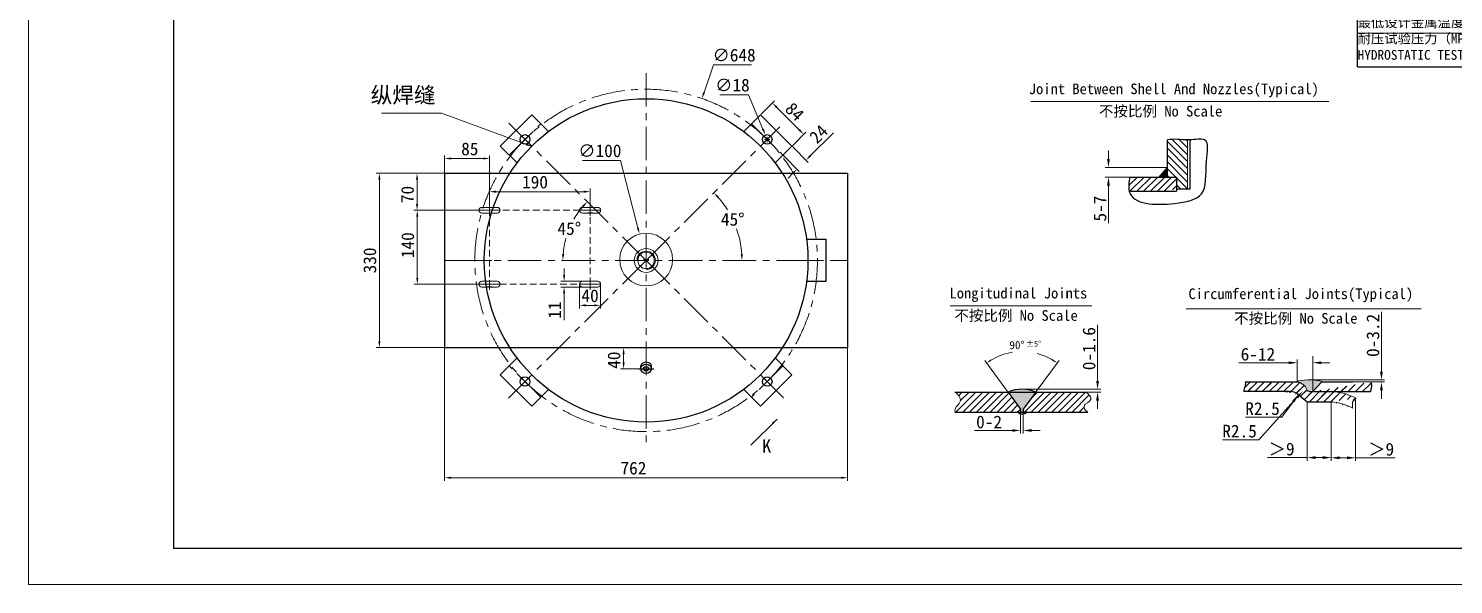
# Model space of a CAD drawing. Header units: millimetres. Extents: x 6191 to 10260, y 2154 to 5031.
# Drawn here: x 6191 to 8886, y 2154 to 3207 of the extents above; entities that cross this region are included whole.
import ezdxf

# ---------------------------------------------------------------- set-up
doc = ezdxf.new("R2010")
doc.units = ezdxf.units.MM
doc.header["$PDMODE"] = 32
doc.linetypes.add('CENTERX2', pattern=[101.6, 63.5, -12.7, 12.7, -12.7])
doc.linetypes.add('DASHED', pattern=[19.05, 12.7, -6.35])
for name, color, linetype, lineweight in [('点划线', 7, 'CENTERX2', 13), ('粗实线', 7, 'Continuous', 25), ('细实线', 7, 'Continuous', 13)]:
    doc.layers.add(name, color=color, linetype=linetype, lineweight=lineweight)
doc.styles.get("Standard").update_dxf_attribs({"font": 'SimSun.ttf'})
doc.dimstyles.new('ISO-25', dxfattribs={"dimscale": 2, "dimtxt": 10, "dimasz": 6, "dimexe": 3, "dimexo": 0.625, "dimgap": 2, "dimtad": 1, "dimtxsty": 'Standard', "dimcen": 2.5, "dimadec": 0, "dimazin": 0, "dimtm": 1e-09, "dimtfac": 0.7, "dimtofl": 0, "dimtmove": 0, "dimatfit": 3, "dimfxl": 0, "dimtolj": 1, "dimlwd": 13, "dimlwe": 13, "dimarcsym": 0})
doc.dimstyles.new('ISO-25$2', dxfattribs={"dimscale": 2, "dimtxt": 10, "dimasz": 6, "dimexe": 3, "dimexo": 0.625, "dimgap": 2, "dimtad": 0, "dimtih": 1, "dimtoh": 1, "dimtxsty": 'Standard', "dimcen": 2.5, "dimadec": 0, "dimazin": 0, "dimtm": 1e-09, "dimtfac": 0.7, "dimtofl": 0, "dimtmove": 0, "dimatfit": 3, "dimfxl": 0, "dimtolj": 1, "dimlwd": 13, "dimlwe": 13, "dimarcsym": 0})
doc.dimstyles.new('ISO-25$3', dxfattribs={"dimscale": 2, "dimtxt": 10, "dimasz": 6, "dimexe": 3, "dimexo": 0.625, "dimgap": 2, "dimtad": 1, "dimtoh": 1, "dimtxsty": 'Standard', "dimcen": 2.5, "dimadec": 0, "dimazin": 0, "dimtm": 1e-09, "dimtfac": 0.7, "dimtofl": 0, "dimtmove": 1, "dimatfit": 3, "dimfxl": 0, "dimtolj": 1, "dimlwd": 13, "dimlwe": 13, "dimarcsym": 0})
doc.dimstyles.new('ISO-25$4', dxfattribs={"dimscale": 2, "dimtxt": 10, "dimasz": 6, "dimexe": 3, "dimexo": 0.625, "dimgap": 2, "dimtad": 1, "dimtoh": 1, "dimtxsty": 'Standard', "dimcen": 2.5, "dimadec": 0, "dimazin": 0, "dimtm": 1e-09, "dimtfac": 0.7, "dimtofl": 0, "dimtmove": 0, "dimatfit": 3, "dimfxl": 0, "dimtolj": 1, "dimlwd": 13, "dimlwe": 13, "dimarcsym": 0})
pattern_1 = [(45, (589.052, 4427.415), (-6.788225, 6.788225), []), (45, (589.244, 4427.415), (-6.788225, 6.788225), [])]

# ---------------------------------------------------------------- blocks, each defined once
blk = doc.blocks.new('*D298')
at = {"layer": 'Defpoints', "color": 0}
for p in [(7575.7, 3043.5), (7657.4, 3006.4), (7635.1, 2984.1)]:
    blk.add_point(p, dxfattribs=at)
at = {"layer": '细实线', "color": 0, "lineweight": 13}
for p, q in [((7576.6, 3044.3), (7602.2, 3070)), ((7606.5, 3057.3), (7648.9, 3014.9)), ((7636, 2984.9), (7661.6, 3010.6))]:
    blk.add_line(p, q, dxfattribs=at)
at = {"layer": '细实线', "color": 0}
for points in [[(7607.9, 3058.7), (7605.1, 3055.9), (7598, 3065.8)], [(7650.3, 3016.3), (7647.5, 3013.4), (7657.4, 3006.4)]]:
    blk.add_solid(points, dxfattribs=at)
at = {"layer": '细实线', "color": 0, "insert": (7640.2, 3049.1), "char_height": 24, "attachment_point": 5, "rotation": 315}
blk.add_mtext('\\A1;84', dxfattribs=at)
blk = doc.blocks.new('*D299')
at = {"layer": 'Defpoints', "color": 0}
for p in [(7464.8, 3074), (7253.8, 2461.4)]:
    blk.add_point(p, dxfattribs=at)
at = {"layer": '细实线', "color": 0, "lineweight": 13}
for p, q in [((7486.9, 3138.1), (7468.8, 3085.4)), ((7558.5, 3138.1), (7486.9, 3138.1)), ((7354.3, 2767.7), (7364.3, 2767.7)), ((7359.3, 2762.7), (7359.3, 2772.7))]:
    blk.add_line(p, q, dxfattribs=at)
at = {"layer": '细实线', "color": 0}
blk.add_solid([(7466.9, 3086), (7470.6, 3084.7), (7464.8, 3074)], dxfattribs=at)
at = {"layer": '细实线', "color": 0, "insert": (7525.7, 3156.1), "char_height": 24, "attachment_point": 5}
blk.add_mtext('\\A1;∅648', dxfattribs=at)
blk = doc.blocks.new('*D300')
at = {"layer": 'Defpoints', "color": 0}
for p in [(7584.9, 3005.1), (7591.9, 2988.5)]:
    blk.add_point(p, dxfattribs=at)
at = {"layer": '细实线', "color": 0, "lineweight": 13}
for p, q in [((7498.4, 3081.3), (7552.9, 3081.3)), ((7552.9, 3081.3), (7580.3, 3016.1)), ((7583.4, 2996.8), (7593.4, 2996.8)), ((7588.4, 2991.8), (7588.4, 3001.8))]:
    blk.add_line(p, q, dxfattribs=at)
at = {"layer": '细实线', "color": 0}
blk.add_solid([(7582.1, 3016.9), (7578.4, 3015.4), (7584.9, 3005.1)], dxfattribs=at)
at = {"layer": '细实线', "color": 0, "insert": (7522.6, 3099.3), "char_height": 24, "attachment_point": 5}
blk.add_mtext('\\A1;∅18', dxfattribs=at)
blk = doc.blocks.new('*D301')
at = {"layer": 'Defpoints', "color": 0}
for p in [(7618.1, 2967.1), (7635.1, 2984.1), (7661.6, 2957.5)]:
    blk.add_point(p, dxfattribs=at)
at = {"layer": '细实线', "color": 0, "lineweight": 13}
for p, q in [((7670.1, 2966), (7713.5, 3009.4)), ((7619, 2966.2), (7648.9, 2936.3)), ((7636, 2983.2), (7665.8, 2953.3)), ((7636.1, 2932.1), (7627.7, 2923.6))]:
    blk.add_line(p, q, dxfattribs=at)
at = {"layer": '细实线', "color": 0}
for points in [[(7668.7, 2967.4), (7671.5, 2964.6), (7661.6, 2957.5)], [(7634.7, 2933.5), (7637.6, 2930.7), (7644.6, 2940.6)]]:
    blk.add_solid(points, dxfattribs=at)
at = {"layer": '细实线', "color": 0, "insert": (7685.5, 3006.9), "char_height": 24, "attachment_point": 5, "rotation": 45}
blk.add_mtext('\\A1;24', dxfattribs=at)
blk = doc.blocks.new('*D302')
at = {"layer": 'Defpoints', "color": 0}
for p in [(7612.3, 3020.7), (7534.4, 2814.6), (7359.3, 2767.7), (7359.3, 2767.7), (7533.9, 2767.7)]:
    blk.add_point(p, dxfattribs=at)
at = {"layer": '细实线', "color": 0, "lineweight": 13}
blk.add_line((7535.1, 2767.7), (7546.6, 2767.7), dxfattribs=at)
for start, end in [(31.837, 41.206), (3.794, 19.2013)]:
    blk.add_arc((7359.3, 2767.7), 181.3, start, end, dxfattribs=at)
at = {"layer": '细实线', "color": 0}
for points in [[(7494.2, 2885.7), (7497.1, 2888.5), (7487.5, 2895.8)], [(7542.2, 2779.7), (7538.2, 2779.6), (7540.6, 2767.7)]]:
    blk.add_solid(points, dxfattribs=at)
at = {"layer": '细实线', "color": 0, "insert": (7523.1, 2845.3), "char_height": 24, "attachment_point": 5}
blk.add_mtext('\\A1;45°', dxfattribs=at)
blk = doc.blocks.new('图框')
at = {"layer": '粗实线'}
for p, q in [((0, 0), (0, -73.529)), ((0, -73.529), (100, -73.529))]:
    blk.add_line(p, q, dxfattribs=at)
at = {"layer": '细实线'}
for p, q in [((-7.353, 1.838), (-7.353, -75.368)), ((-7.353, -75.368), (101.838, -75.368))]:
    blk.add_line(p, q, dxfattribs=at)
blk = doc.blocks.new('A$C5A9A067B')
at = {"layer": '粗实线'}
for p, q in [((7.4, 0), (7.4, 416.1)), ((647.5, 416.1), (647.5, 0)), ((7.4, 0), (647.5, 0))]:
    blk.add_line(p, q, dxfattribs=at)
at = {"layer": '细实线'}
for p, q in [((7.4, 416.1), (647.5, 416.1)), ((419.9, 0), (419.9, 416.1)), ((7.4, 384.1), (647.5, 384.1)), ((7.4, 320.1), (647.5, 320.1)), ((7.4, 288.1), (647.5, 288.1)), ((7.4, 256.1), (647.5, 256.1)), ((7.4, 224), (647.5, 224)), ((7.4, 192), (647.5, 192)), ((7.4, 96), (647.5, 96)), ((7.4, 64), (647.5, 64))]:
    blk.add_line(p, q, dxfattribs=at)
for s, insert, char_height, width, attachment_point in [('       技术参数表\\PTECNICAL CHARACTER TABLE', (143.3, 485.1), 18.474, 429.911, 1), ('设计压力(MPa)DESIGN PRESSURE', (7.4, 416.1), 18.474, 412.535, 1), ('1.4', (533.7, 400.1), 18.47, 227.606, 5), ('最高允许工作压力(MPa)\\PMAX ALLOWABLE WORKING PRESSURE', (11.5, 381.4), 18.474, 412.535, 1), ('1.4', (533.7, 352.1), 18.47, 227.606, 5), ('设计温度 (F) DESIGN TEMP', (7.4, 320.1), 18.474, 412.535, 1), ('300', (533.7, 304.1), 18.47, 227.606, 5), ('工作温度 (F) OPERATING TEMP', (7.4, 288.1), 18.474, 412.535, 1), ('200', (533.7, 272.1), 18.47, 227.606, 5), ('工作介质 MEDIUM', (7.4, 256.1), 18.474, 412.535, 1), ('腐蚀裕度(mm)CORR.ALLOWENCE', (7.4, 224), 18.474, 412.535, 1), ('0.5', (533.7, 208), 18.47, 227.606, 5), ('纵向CAT.A:0.7\\P环向CAT.B:0.65\\P封头HEAD 0.85', (534.9, 145.5), 18.474, 227.606, 5), ('焊接接头系数\\PJOINT EFFICIENCY', (7.4, 171.9), 18.474, 412.535, 1), ('最低设计金属温度 (F)MDMT', (7.4, 93.5), 18.474, 412.535, 1), ('-20', (533.7, 80), 18.47, 227.606, 5), ('耐压试验压力（MPa）\\PHYDROSTATIC TEST PRESSURE', (7.4, 62.8), 18.474, 412.535, 1), ('1.82', (533.7, 34.2), 18.47, 227.606, 5)]:
    blk.add_mtext(s, dxfattribs=dict(at, insert=insert, char_height=char_height, width=width, attachment_point=attachment_point))
at = {"layer": '细实线', "insert": (492.8, 253.5), "char_height": 18.47, "attachment_point": 1}
blk.add_mtext('空气AIR', dxfattribs=at)
blk = doc.blocks.new('*D289')
at = {"layer": 'Defpoints', "color": 0}
for p in [(7253.3, 2897.8), (7063.3, 2862.7), (7253.3, 2862.7)]:
    blk.add_point(p, dxfattribs=at)
at = {"layer": '细实线', "color": 0, "lineweight": 13}
for p, q in [((7063.3, 2863.9), (7063.3, 2903.8)), ((7075.3, 2897.8), (7241.3, 2897.8)), ((7253.3, 2863.9), (7253.3, 2903.8))]:
    blk.add_line(p, q, dxfattribs=at)
at = {"layer": '细实线', "color": 0}
for points in [[(7075.3, 2899.8), (7075.3, 2895.8), (7063.3, 2897.8)], [(7241.3, 2899.8), (7241.3, 2895.8), (7253.3, 2897.8)]]:
    blk.add_solid(points, dxfattribs=at)
at = {"layer": '细实线', "color": 0, "insert": (7149.2, 2915.8), "char_height": 24, "attachment_point": 5}
blk.add_mtext('\\A1;190', dxfattribs=at)
blk = doc.blocks.new('*D290')
at = {"layer": 'Defpoints', "color": 0}
for p in [(6978.3, 2932.7), (6926.1, 2862.7), (7063.3, 2862.7)]:
    blk.add_point(p, dxfattribs=at)
at = {"layer": '细实线', "color": 0, "lineweight": 13}
for p, q in [((6977.1, 2932.7), (6920.1, 2932.7)), ((6926.1, 2920.7), (6926.1, 2874.7)), ((7062.1, 2862.7), (6920.1, 2862.7))]:
    blk.add_line(p, q, dxfattribs=at)
at = {"layer": '细实线', "color": 0}
for points in [[(6924.1, 2920.7), (6928.1, 2920.7), (6926.1, 2932.7)], [(6924.1, 2874.7), (6928.1, 2874.7), (6926.1, 2862.7)]]:
    blk.add_solid(points, dxfattribs=at)
at = {"layer": '细实线', "color": 0, "insert": (6908.1, 2892.5), "char_height": 24, "attachment_point": 5, "rotation": 90}
blk.add_mtext('\\A1;70', dxfattribs=at)
blk = doc.blocks.new('*D291')
at = {"layer": 'Defpoints', "color": 0}
for p in [(7063.3, 2862.7), (6926.6, 2722.7), (7063.3, 2722.7)]:
    blk.add_point(p, dxfattribs=at)
at = {"layer": '细实线', "color": 0, "lineweight": 13}
for p, q in [((7062.1, 2862.7), (6920.6, 2862.7)), ((6926.6, 2850.7), (6926.6, 2734.7)), ((7062.1, 2722.7), (6920.6, 2722.7))]:
    blk.add_line(p, q, dxfattribs=at)
at = {"layer": '细实线', "color": 0}
for points in [[(6924.6, 2850.7), (6928.6, 2850.7), (6926.6, 2862.7)], [(6924.6, 2734.7), (6928.6, 2734.7), (6926.6, 2722.7)]]:
    blk.add_solid(points, dxfattribs=at)
at = {"layer": '细实线', "color": 0, "insert": (6908.6, 2796.6), "char_height": 24, "attachment_point": 5, "rotation": 90}
blk.add_mtext('\\A1;140', dxfattribs=at)
blk = doc.blocks.new('*D292')
at = {"layer": 'Defpoints', "color": 0}
for p in [(7233.3, 2722.7), (7273.3, 2722.7), (7273.3, 2682.7)]:
    blk.add_point(p, dxfattribs=at)
at = {"layer": '细实线', "color": 0, "lineweight": 13}
for p, q in [((7233.3, 2721.4), (7233.3, 2676.7)), ((7273.3, 2721.4), (7273.3, 2676.7)), ((7245.3, 2682.7), (7261.3, 2682.7))]:
    blk.add_line(p, q, dxfattribs=at)
at = {"layer": '细实线', "color": 0}
for points in [[(7245.3, 2684.7), (7245.3, 2680.7), (7233.3, 2682.7)], [(7261.3, 2684.7), (7261.3, 2680.7), (7273.3, 2682.7)]]:
    blk.add_solid(points, dxfattribs=at)
at = {"layer": '细实线', "color": 0, "insert": (7253.3, 2700.7), "char_height": 24, "attachment_point": 5}
blk.add_mtext('\\A1;40', dxfattribs=at)
blk = doc.blocks.new('*D293')
at = {"layer": 'Defpoints', "color": 0}
for p in [(7238.8, 2728.2), (7204.2, 2717.2), (7241.4, 2717.2)]:
    blk.add_point(p, dxfattribs=at)
at = {"layer": '细实线', "color": 0, "lineweight": 13}
for p, q in [((7204.2, 2740.2), (7204.2, 2752.2)), ((7237.6, 2728.2), (7198.2, 2728.2)), ((7240.1, 2717.2), (7198.2, 2717.2)), ((7204.2, 2705.2), (7204.2, 2654.4))]:
    blk.add_line(p, q, dxfattribs=at)
at = {"layer": '细实线', "color": 0}
for points in [[(7202.2, 2740.2), (7206.2, 2740.2), (7204.2, 2728.2)], [(7202.2, 2705.2), (7206.2, 2705.2), (7204.2, 2717.2)]]:
    blk.add_solid(points, dxfattribs=at)
at = {"layer": '细实线', "color": 0, "insert": (7186.2, 2673.8), "char_height": 24, "attachment_point": 5, "rotation": 90}
blk.add_mtext('\\A1;11', dxfattribs=at)
blk = doc.blocks.new('*D325')
at = {"layer": 'Defpoints', "color": 0}
for p in [(7099.6, 3027.4), (7223.1, 2846.3), (6996, 2767.7), (7359.3, 2767.7), (7740.3, 2767.7)]:
    blk.add_point(p, dxfattribs=at)
at = {"layer": '细实线', "color": 0, "lineweight": 13}
for start, end in [(139.3713, 150.1919), (164.4386, 175.6287)]:
    blk.add_arc((7359.3, 2767.7), 157.3, start, end, dxfattribs=at)
at = {"layer": '细实线', "color": 0}
for points in [[(7238.4, 2871.5), (7241.4, 2868.8), (7248.1, 2878.9)], [(7204.4, 2779.6), (7200.4, 2779.7), (7202, 2767.7)]]:
    blk.add_solid(points, dxfattribs=at)
at = {"layer": '细实线', "color": 0, "insert": (7214, 2827.9), "char_height": 24, "attachment_point": 5}
blk.add_mtext('\\A1;45°', dxfattribs=at)
blk = doc.blocks.new('*D294')
at = {"layer": 'Defpoints', "color": 0}
for p in [(7063.3, 2960.6), (6978.3, 2932.7), (7063.3, 2857.7)]:
    blk.add_point(p, dxfattribs=at)
at = {"layer": '细实线', "color": 0, "lineweight": 13}
for p, q in [((6978.3, 2933.9), (6978.3, 2966.6)), ((7063.3, 2858.9), (7063.3, 2966.6)), ((6990.3, 2960.6), (7051.3, 2960.6))]:
    blk.add_line(p, q, dxfattribs=at)
at = {"layer": '细实线', "color": 0}
for points in [[(6990.3, 2962.6), (6990.3, 2958.6), (6978.3, 2960.6)], [(7051.3, 2962.6), (7051.3, 2958.6), (7063.3, 2960.6)]]:
    blk.add_solid(points, dxfattribs=at)
at = {"layer": '细实线', "color": 0, "insert": (7025.9, 2978.6), "char_height": 24, "attachment_point": 5}
blk.add_mtext('\\A1;85', dxfattribs=at)
blk = doc.blocks.new('*D326')
at = {"layer": 'Defpoints', "color": 0}
for p in [(7346.8, 2817.8), (7371.8, 2720.9)]:
    blk.add_point(p, dxfattribs=at)
at = {"layer": '细实线', "color": 0, "lineweight": 13}
for p, q in [((7238.9, 2957.1), (7310.7, 2957.1)), ((7310.7, 2957.1), (7343.8, 2829.4)), ((7354.3, 2769.3), (7364.3, 2769.3)), ((7359.3, 2764.3), (7359.3, 2774.3))]:
    blk.add_line(p, q, dxfattribs=at)
at = {"layer": '细实线', "color": 0}
blk.add_solid([(7345.7, 2829.9), (7341.8, 2828.9), (7346.8, 2817.8)], dxfattribs=at)
at = {"layer": '细实线', "color": 0, "insert": (7271.8, 2975.1), "char_height": 24, "attachment_point": 5}
blk.add_mtext('\\A1;∅100', dxfattribs=at)
blk = doc.blocks.new('*D327')
at = {"layer": 'Defpoints', "color": 0}
for p in [(8070, 2523.8), (8096.2, 2518.6), (8213, 2518.6)]:
    blk.add_point(p, dxfattribs=at)
at = {"layer": '细实线', "color": 0, "lineweight": 13}
for p, q in [((8213, 2539.8), (8213, 2645.7)), ((8071.3, 2523.8), (8219, 2523.8)), ((8097.4, 2518.6), (8219, 2518.6)), ((8213, 2502.6), (8213, 2486.6))]:
    blk.add_line(p, q, dxfattribs=at)
at = {"layer": '细实线', "color": 0}
for points in [[(8210.4, 2539.8), (8215.7, 2539.8), (8213, 2523.8)], [(8210.4, 2502.6), (8215.7, 2502.6), (8213, 2518.6)]]:
    blk.add_solid(points, dxfattribs=at)
at = {"layer": '细实线', "color": 0, "insert": (8197, 2600.8), "char_height": 24, "attachment_point": 5, "rotation": 90}
blk.add_mtext('\\A1;0-1.6', dxfattribs=at)
blk = doc.blocks.new('*D328')
at = {"layer": 'Defpoints', "color": 0}
for p in [(8067.6, 2480.8), (8072.4, 2480.8), (8072.4, 2445.9)]:
    blk.add_point(p, dxfattribs=at)
at = {"layer": '细实线', "color": 0, "lineweight": 13}
for p, q in [((8067.6, 2479.6), (8067.6, 2439.9)), ((8072.4, 2479.6), (8072.4, 2439.9)), ((8051.6, 2445.9), (7980.2, 2445.9)), ((8088.4, 2445.9), (8104.4, 2445.9))]:
    blk.add_line(p, q, dxfattribs=at)
at = {"layer": '细实线', "color": 0}
for points in [[(8051.6, 2448.6), (8051.6, 2443.3), (8067.6, 2445.9)], [(8088.4, 2448.6), (8088.4, 2443.3), (8072.4, 2445.9)]]:
    blk.add_solid(points, dxfattribs=at)
at = {"layer": '细实线', "color": 0, "insert": (8007.9, 2461.9), "char_height": 24, "attachment_point": 5}
blk.add_mtext('\\A1;0-2', dxfattribs=at)
blk = doc.blocks.new('*D329')
at = {"layer": 'Defpoints', "color": 0}
for p in [(8617.6, 2541.5), (8637, 2537.7), (8749.9, 2537.7)]:
    blk.add_point(p, dxfattribs=at)
at = {"layer": '细实线', "color": 0, "lineweight": 13}
for p, q in [((8749.9, 2557.5), (8749.9, 2670.7)), ((8618.9, 2541.5), (8755.9, 2541.5)), ((8638.2, 2537.7), (8755.9, 2537.7)), ((8749.9, 2521.7), (8749.9, 2505.7))]:
    blk.add_line(p, q, dxfattribs=at)
at = {"layer": '细实线', "color": 0}
for points in [[(8747.2, 2557.5), (8752.6, 2557.5), (8749.9, 2541.5)], [(8747.2, 2521.7), (8752.6, 2521.7), (8749.9, 2537.7)]]:
    blk.add_solid(points, dxfattribs=at)
at = {"layer": '细实线', "color": 0, "insert": (8733.9, 2625.9), "char_height": 24, "attachment_point": 5, "rotation": 90}
blk.add_mtext('\\A1;0-3.2', dxfattribs=at)
blk = doc.blocks.new('*D330')
at = {"layer": 'Defpoints', "color": 0}
for p in [(8593.1, 2513.9), (8576, 2490.7)]:
    blk.add_point(p, dxfattribs=at)
at = {"layer": '细实线', "color": 0, "lineweight": 13}
for p, q in [((8561.5, 2471.1), (8583.6, 2501)), ((8492.6, 2471.1), (8561.5, 2471.1))]:
    blk.add_line(p, q, dxfattribs=at)
at = {"layer": '细实线', "color": 0}
blk.add_solid([(8581.4, 2502.6), (8585.7, 2499.4), (8593.1, 2513.9)], dxfattribs=at)
at = {"layer": '细实线', "color": 0, "insert": (8525.1, 2487.1), "char_height": 24, "attachment_point": 5}
blk.add_mtext('\\A1;R2.5', dxfattribs=at)
blk = doc.blocks.new('*D295')
at = {"layer": 'Defpoints', "color": 0}
for p in [(8620.2, 2541.5), (8600.9, 2520.1)]:
    blk.add_point(p, dxfattribs=at)
at = {"layer": '细实线', "color": 0, "lineweight": 13}
for p, q in [((8615.2, 2541.5), (8625.2, 2541.5)), ((8620.2, 2536.5), (8620.2, 2546.5)), ((8518.1, 2428.5), (8590.1, 2508.2)), ((8449.1, 2428.5), (8518.1, 2428.5))]:
    blk.add_line(p, q, dxfattribs=at)
at = {"layer": '细实线', "color": 0}
blk.add_solid([(8588.2, 2510), (8592.1, 2506.5), (8600.9, 2520.1)], dxfattribs=at)
at = {"layer": '细实线', "color": 0, "insert": (8481.6, 2444.5), "char_height": 24, "attachment_point": 5}
blk.add_mtext('\\A1;R2.5', dxfattribs=at)
blk = doc.blocks.new('*D331')
at = {"layer": 'Defpoints', "color": 0}
for p in [(8590.5, 2574.1), (8590.5, 2537.7), (8620.2, 2541.4)]:
    blk.add_point(p, dxfattribs=at)
at = {"layer": '细实线', "color": 0, "lineweight": 13}
for p, q in [((8574.5, 2574.1), (8480, 2574.1)), ((8590.5, 2539), (8590.5, 2580.1)), ((8620.2, 2542.7), (8620.2, 2580.1)), ((8636.2, 2574.1), (8652.2, 2574.1))]:
    blk.add_line(p, q, dxfattribs=at)
at = {"layer": '细实线', "color": 0}
for points in [[(8574.5, 2576.7), (8574.5, 2571.4), (8590.5, 2574.1)], [(8636.2, 2576.7), (8636.2, 2571.4), (8620.2, 2574.1)]]:
    blk.add_solid(points, dxfattribs=at)
at = {"layer": '细实线', "color": 0, "insert": (8516.3, 2590.1), "char_height": 24, "attachment_point": 5}
blk.add_mtext('\\A1;6-12', dxfattribs=at)
blk = doc.blocks.new('*D332')
at = {"layer": 'Defpoints', "color": 0}
for p in [(8344.9, 2943.7), (8233.7, 2925.5), (8329.1, 2925.5)]:
    blk.add_point(p, dxfattribs=at)
at = {"layer": '细实线', "color": 0, "lineweight": 13}
for p, q in [((8233.7, 2959.7), (8233.7, 2975.7)), ((8343.6, 2943.7), (8227.7, 2943.7)), ((8327.9, 2925.5), (8227.7, 2925.5)), ((8233.7, 2909.5), (8233.7, 2838.3))]:
    blk.add_line(p, q, dxfattribs=at)
at = {"layer": '细实线', "color": 0}
for points in [[(8231, 2959.7), (8236.3, 2959.7), (8233.7, 2943.7)], [(8231, 2909.5), (8236.3, 2909.5), (8233.7, 2925.5)]]:
    blk.add_solid(points, dxfattribs=at)
at = {"layer": '细实线', "color": 0, "insert": (8217.7, 2865.9), "char_height": 24, "attachment_point": 5, "rotation": 90}
blk.add_mtext('\\A1;5-7', dxfattribs=at)
blk = doc.blocks.new('*D333')
at = {"layer": 'Defpoints', "color": 0}
for p in [(8655, 2418.8), (8700.6, 2418.8), (8655, 2394.2)]:
    blk.add_point(p, dxfattribs=at)
at = {"layer": '细实线', "color": 0, "lineweight": 13}
for p, q in [((8655, 2417.6), (8655, 2388.2)), ((8700.6, 2417.6), (8700.6, 2388.2)), ((8671, 2394.2), (8684.6, 2394.2)), ((8700.6, 2394.2), (8775.9, 2394.2))]:
    blk.add_line(p, q, dxfattribs=at)
at = {"layer": '细实线', "color": 0}
for points in [[(8671, 2396.9), (8671, 2391.5), (8655, 2394.2)], [(8684.6, 2396.9), (8684.6, 2391.5), (8700.6, 2394.2)]]:
    blk.add_solid(points, dxfattribs=at)
at = {"layer": '细实线', "color": 0, "insert": (8749.4, 2410.2), "char_height": 24, "attachment_point": 5}
blk.add_mtext('\\A1;＞9', dxfattribs=at)
blk = doc.blocks.new('*D334')
at = {"layer": 'Defpoints', "color": 0}
for p in [(8609.7, 2500.4), (8655, 2500.4), (8655, 2394.6)]:
    blk.add_point(p, dxfattribs=at)
at = {"layer": '细实线', "color": 0, "lineweight": 13}
for p, q in [((8609.7, 2499.2), (8609.7, 2388.6)), ((8655, 2499.1), (8655, 2388.6)), ((8609.7, 2394.6), (8534.7, 2394.6)), ((8639, 2394.6), (8625.7, 2394.6))]:
    blk.add_line(p, q, dxfattribs=at)
at = {"layer": '细实线', "color": 0}
for points in [[(8625.7, 2397.3), (8625.7, 2391.9), (8609.7, 2394.6)], [(8639, 2397.3), (8639, 2391.9), (8655, 2394.6)]]:
    blk.add_solid(points, dxfattribs=at)
at = {"layer": '细实线', "color": 0, "insert": (8561.1, 2410.6), "char_height": 24, "attachment_point": 5}
blk.add_mtext('\\A1;＞9', dxfattribs=at)
blk = doc.blocks.new('*D335')
at = {"layer": 'Defpoints', "color": 0}
for p in [(6977.1, 2932.7), (6854.9, 2602.7), (6978.3, 2602.7)]:
    blk.add_point(p, dxfattribs=at)
at = {"layer": '细实线', "color": 0, "lineweight": 13}
for p, q in [((6975.8, 2932.7), (6848.9, 2932.7)), ((6854.9, 2920.7), (6854.9, 2614.7)), ((6977.1, 2602.7), (6848.9, 2602.7))]:
    blk.add_line(p, q, dxfattribs=at)
at = {"layer": '细实线', "color": 0}
for points in [[(6852.9, 2920.7), (6856.9, 2920.7), (6854.9, 2932.7)], [(6852.9, 2614.7), (6856.9, 2614.7), (6854.9, 2602.7)]]:
    blk.add_solid(points, dxfattribs=at)
at = {"layer": '细实线', "color": 0, "insert": (6836.9, 2767.7), "char_height": 24, "attachment_point": 5, "rotation": 90}
blk.add_mtext('\\A1;330', dxfattribs=at)
blk = doc.blocks.new('*D336')
at = {"layer": 'Defpoints', "color": 0}
for p in [(6978.3, 2602.7), (7740.3, 2602.7), (7740.3, 2356.5)]:
    blk.add_point(p, dxfattribs=at)
at = {"layer": '细实线', "color": 0, "lineweight": 13}
for p, q in [((6978.3, 2601.4), (6978.3, 2350.5)), ((7740.3, 2601.4), (7740.3, 2350.5)), ((6990.3, 2356.5), (7728.3, 2356.5))]:
    blk.add_line(p, q, dxfattribs=at)
at = {"layer": '细实线', "color": 0}
for points in [[(6990.3, 2358.5), (6990.3, 2354.5), (6978.3, 2356.5)], [(7728.3, 2358.5), (7728.3, 2354.5), (7740.3, 2356.5)]]:
    blk.add_solid(points, dxfattribs=at)
at = {"layer": '细实线', "color": 0, "insert": (7335.3, 2374.5), "char_height": 24, "attachment_point": 5}
blk.add_mtext('\\A1;762', dxfattribs=at)
blk = doc.blocks.new('*D337')
at = {"layer": 'Defpoints', "color": 0}
for p in [(7316.7, 2602.7), (7359.3, 2602.7), (7359.3, 2562.7)]:
    blk.add_point(p, dxfattribs=at)
at = {"layer": '细实线', "color": 0, "lineweight": 13}
for p, q in [((7358.1, 2602.7), (7310.7, 2602.7)), ((7316.7, 2574.7), (7316.7, 2590.7)), ((7358.1, 2562.7), (7310.7, 2562.7))]:
    blk.add_line(p, q, dxfattribs=at)
at = {"layer": '细实线', "color": 0}
for points in [[(7314.7, 2590.7), (7318.7, 2590.7), (7316.7, 2602.7)], [(7314.7, 2574.7), (7318.7, 2574.7), (7316.7, 2562.7)]]:
    blk.add_solid(points, dxfattribs=at)
at = {"layer": '细实线', "color": 0, "insert": (7298.7, 2579), "char_height": 24, "attachment_point": 5, "rotation": 90}
blk.add_mtext('\\A1;40', dxfattribs=at)
blk = doc.blocks.new('A$C7A5F7AEC')
at = {"layer": '细实线'}
for p, q in [((0, 5.5), (40, 5.5)), ((5.5, 11), (34.5, 11)), ((15, 5.5), (25, 5.5)), ((15, 5.5), (25, 5.5)), ((20, 11), (20, 0)), ((20, 0.5), (20, 10.5)), ((5.5, 0), (34.5, 0))]:
    blk.add_line(p, q, dxfattribs=at)
for centre, start, end in [((5.5, 5.5), 90, 270), ((34.5, 5.5), 270, 90)]:
    blk.add_arc(centre, 5.5, start, end, dxfattribs=at)

msp = doc.modelspace()

# ---------------------------------------------------------------- hatches: boundary and pattern name
at = {"layer": '粗实线'}
h = msp.add_hatch(color=256, dxfattribs=at)
h.paths.add_polyline_path([(8043.845, 2518.636), (8096.197, 2518.636, 0.19905181)])
h.paths.add_polyline_path([(8096.326, 2518.583, 0.00050996), (8096.197, 2518.636), (8043.845, 2518.636, 0.00050996), (8043.716, 2518.583), (8067.629, 2486.083), (8067.629, 2480.826), (8072.412, 2480.826), (8072.412, 2486.083)])
h.paths.add_polyline_path([(8078.868, 2480.826), (8061.651, 2480.826, 0.46676696)])
at = {"layer": '细实线'}
h = msp.add_hatch(dxfattribs=at)
h.set_pattern_fill('ANSI31', color=256, scale=2.88, angle=90, style=0)
h.set_pattern_definition([(135, (13.924, 4819.477), (-6.465784, -6.465784), [])])
edge = h.paths.add_edge_path()
edge.add_spline(control_points=[(8383.277, 2995.792), (8370.684, 2996.111), (8357.575, 2998.14), (8345.051, 2995.792)], knot_values=[304.73096017, 304.73096017, 304.73096017, 304.73096017, 342.95738403, 342.95738403, 342.95738403, 342.95738403], degree=3, periodic=0)
edge.add_line((8345.051, 2995.792), (8345.051, 2925.471))
edge.add_line((8345.051, 2925.471), (8362.426, 2925.471))
edge.add_line((8362.426, 2925.471), (8362.426, 2902.691))
edge.add_line((8362.426, 2902.691), (8383.277, 2902.691))
edge.add_line((8383.277, 2902.691), (8383.277, 2995.792))
msp.add_hatch(color=256, dxfattribs=at).paths.add_polyline_path([(8329.13, 2925.471), (8344.887, 2943.702), (8345.051, 2925.471)])
h = msp.add_hatch(dxfattribs=at)
h.set_pattern_fill('ANSI31', color=256, scale=2.88, style=0)
h.set_pattern_definition([(45, (59.369, 4550.346), (-6.465784, 6.465784), [])])
edge = h.paths.add_edge_path()
edge.add_spline(control_points=[(8344.09, 2898.557), (8349.963, 2900.817), (8356.022, 2902.311), (8362.426, 2902.091)], knot_values=[181.19778692, 181.19778692, 181.19778692, 181.19778692, 200.21440977, 200.21440977, 200.21440977, 200.21440977], degree=3, periodic=0)
edge.add_line((8362.426, 2902.091), (8362.426, 2925.471))
edge.add_line((8362.426, 2925.471), (8273.811, 2925.471))
edge.add_spline(control_points=[(8273.811, 2925.471), (8275.594, 2916.674), (8270.466, 2906.671), (8272.942, 2898.557)], knot_values=[282.75604154, 282.75604154, 282.75604154, 282.75604154, 310.80516067, 310.80516067, 310.80516067, 310.80516067], degree=3, periodic=0)
edge.add_line((8272.942, 2898.557), (8344.09, 2898.557))
h = msp.add_hatch(dxfattribs=at)
h.set_pattern_fill('JIS_LC_20', color=256, scale=0.48, style=0)
h.set_pattern_definition(pattern_1)
edge = h.paths.add_edge_path()
edge.add_arc((8649.836, 2407.669), 112.203, 62.192408, 84.518517)
edge.add_line((8660.554, 2519.358), (8620.163, 2519.504))
edge.add_arc((8620.163, 2548.304), 28.8, 249.99489, 270)
edge.add_ellipse((8597.927, 2530.217), major_axis=(-9.327, 6.948), ratio=0.38604339, start_angle=235.254497, end_angle=316.494238)
edge.add_line((8492.393, 2537.735), (8593.008, 2537.735))
edge.add_spline(control_points=[(8492.393, 2537.735), (8492.93, 2535.022), (8492.365, 2528.678), (8489.42, 2522.903), (8489.615, 2519.504)], knot_values=[0, 0, 0, 0, 8.29619531, 18.51292422, 18.51292422, 18.51292422, 18.51292422], degree=3, periodic=0)
edge.add_line((8575.979, 2519.504), (8489.615, 2519.504))
edge.add_arc((8575.979, 2490.704), 28.8, 40.444467, 103.911712)
edge.add_line((8594.163, 2513.037), (8609.678, 2500.404))
edge.add_line((8609.678, 2500.404), (8656.443, 2500.404))
edge.add_arc((8644.547, 2391.304), 109.563, 62.192408, 84.518517)
edge.add_spline(control_points=[(8701.082, 2507.056), (8699.156, 2505.77), (8694.885, 2502.918), (8695.654, 2494.984), (8695.187, 2490.133), (8694.968, 2487.855)], knot_values=[0, 0, 0, 0, 6.49014413, 14.3937223, 21.38974023, 21.38974023, 21.38974023, 21.38974023], degree=3, periodic=0)
h = msp.add_hatch(color=256, dxfattribs=at)
edge = h.paths.add_edge_path()
edge.add_ellipse((8613.769, 2537.954), major_axis=(23.266, 0.084), ratio=0.15368338, start_angle=341.737151, end_angle=542.163329)
edge.add_line((8590.52, 2537.735), (8593.008, 2537.735))
edge.add_ellipse((8597.927, 2530.217), major_axis=(-9.327, 6.948), ratio=0.38604339, start_angle=235.254497, end_angle=316.494238, ccw=False)
edge.add_line((8605.447, 2529.215), (8606.049, 2528.623))
edge.add_line((8606.049, 2528.623), (8610.311, 2521.241))
edge.add_arc((8620.163, 2548.304), 28.8, 249.99489, 270)
edge.add_line((8620.163, 2519.504), (8635.867, 2536.914))
h = msp.add_hatch(dxfattribs=at)
h.set_pattern_fill('JIS_LC_20', color=256, scale=0.48, style=0)
h.set_pattern_definition(pattern_1)
edge = h.paths.add_edge_path()
edge.add_line((8636.952, 2537.735), (8730.469, 2537.735))
edge.add_line((8620.107, 2519.504), (8635.867, 2536.914))
edge.add_line((8620.163, 2519.504), (8729.906, 2519.504))
edge.add_spline(control_points=[(8730.44, 2519.504), (8729.298, 2521.426), (8733.071, 2527.962), (8731.62, 2534.036), (8730.469, 2537.735)], knot_values=[0, 0, 0, 0, 6.70796612, 18.32904389, 18.32904389, 18.32904389, 18.32904389], degree=3, periodic=0)
h = msp.add_hatch(dxfattribs=at)
h.set_pattern_fill('ANSI31', color=256, scale=2.88, style=0)
h.set_pattern_definition([(45, (521.7995, 4135.268), (-6.465784, 6.465784), [])])
edge = h.paths.add_edge_path()
edge.add_line((8067.629, 2480.826), (8067.629, 2486.083))
edge.add_line((8067.629, 2486.083), (8043.676, 2518.636))
edge.add_line((8043.676, 2518.636), (7943.388, 2518.636))
edge.add_spline(control_points=[(7943.388, 2518.636), (7948.97, 2514.794), (7959.961, 2500.218), (7942.939, 2490.821), (7943.392, 2482.702), (7943.757, 2480.826)], knot_values=[0, 0, 0, 0, 20.32980744, 37.56570249, 43.30090167, 43.30090167, 43.30090167, 43.30090167], degree=3, periodic=0)
edge.add_line((7943.757, 2480.826), (8067.629, 2480.826))
edge = h.paths.add_edge_path()
edge.add_spline(control_points=[(8194.488, 2480.826), (8190.519, 2482.83), (8181.702, 2495.624), (8207.638, 2501.67), (8196.098, 2516.058), (8191.049, 2518.636)], knot_values=[0, 0, 0, 0, 13.34093104, 30.58604847, 47.59314923, 47.59314923, 47.59314923, 47.59314923], degree=3, periodic=0)
edge.add_line((8191.049, 2518.636), (8096.365, 2518.636))
edge.add_line((8096.365, 2518.636), (8072.412, 2486.083))
edge.add_line((8072.412, 2486.083), (8072.412, 2480.826))
edge.add_line((8072.412, 2480.826), (8194.488, 2480.826))

# ---------------------------------------------------------------- linework, layer by layer
at = {"layer": '点划线'}
for p, q in [((7359.312, 3122.383), (7359.312, 2416.309)), ((7359.312, 2767.682), (7099.568, 3027.425)), ((7100.511, 2967.086), (7159.908, 3026.483)), ((7359.312, 2767.682), (7612.346, 3020.717)), ((7558.716, 3026.483), (7618.113, 2967.086)), ((6978.312, 2767.682), (7080.263, 2767.682)), ((6995.969, 2767.682), (7740.312, 2767.682)), ((7359.312, 2767.682), (7098.397, 2506.768)), ((7359.312, 2767.682), (7619.341, 2507.653)), ((7657.103, 2767.682), (7688.432, 2767.682)), ((7159.908, 2508.881), (7100.511, 2568.278)), ((7618.113, 2568.278), (7558.716, 2508.881))]:
    msp.add_line(p, q, dxfattribs=at)
msp.add_circle((7359.312, 2767.682), 324, dxfattribs=at)
at = {"layer": '粗实线'}
for p, q in [((7083.54, 2984.057), (7142.937, 3043.454)), ((7142.937, 3043.454), (7175.397, 3010.994)), ((7575.686, 3043.454), (7543.226, 3010.994)), ((7575.686, 3043.454), (7635.083, 2984.057)), ((8345.051, 2925.471), (8345.051, 2995.792)), ((8387.621, 2995.792), (8387.621, 2902.691)), ((7083.54, 2984.057), (7116, 2951.597)), ((7635.083, 2984.057), (7602.623, 2951.597)), ((8344.887, 2943.702), (8329.13, 2925.471)), ((6978.312, 2932.682), (7740.312, 2932.682)), ((6978.312, 2932.682), (6978.312, 2602.682)), ((7740.312, 2932.682), (7740.312, 2602.682)), ((8273.811, 2925.471), (8362.426, 2925.471)), ((8362.426, 2925.471), (8362.426, 2898.557)), ((8272.942, 2898.557), (8362.426, 2898.557)), ((8387.621, 2902.691), (8362.426, 2902.691)), ((7661.677, 2807.682), (7699.312, 2807.682)), ((7699.312, 2807.682), (7699.312, 2727.682)), ((7699.312, 2727.682), (7661.677, 2727.682)), ((7699.312, 2727.682), (7699.312, 2727.682)), ((6978.312, 2602.682), (7740.312, 2602.682)), ((7083.54, 2551.308), (7116, 2583.768)), ((7345.511, 2562.682), (7374.089, 2562.682)), ((7349.312, 2562.682), (7349.312, 2568.039)), ((7369.312, 2562.682), (7369.312, 2568.039)), ((7635.083, 2551.308), (7602.623, 2583.768)), ((7142.937, 2491.911), (7083.54, 2551.308)), ((7635.083, 2551.308), (7575.686, 2491.911)), ((8492.393, 2537.735), (8593.008, 2537.735)), ((8620.107, 2519.504), (8635.867, 2536.914)), ((8636.952, 2537.735), (8695.968, 2537.735)), ((7142.937, 2491.911), (7175.397, 2524.371)), ((7575.686, 2491.911), (7543.226, 2524.371)), ((7943.388, 2518.636), (8191.049, 2518.636)), ((8043.716, 2518.583), (8067.629, 2486.083)), ((8096.326, 2518.583), (8072.412, 2486.083)), ((8575.979, 2519.504), (8489.615, 2519.504)), ((8594.163, 2513.037), (8609.678, 2500.404)), ((8620.163, 2519.504), (8729.906, 2519.504)), ((7943.388, 2480.826), (8194.488, 2480.826)), ((8067.629, 2486.083), (8067.629, 2480.826)), ((8072.412, 2486.083), (8072.412, 2480.826)), ((8609.678, 2500.404), (8656.443, 2500.404))]:
    msp.add_line(p, q, dxfattribs=at)
for centre, radius in [((7359.312, 2767.682), 306), ((7130.209, 2996.785), 9), ((7588.414, 2996.785), 9), ((7130.209, 2538.58), 9), ((7588.414, 2538.58), 9)]:
    msp.add_circle(centre, radius, dxfattribs=at)
for centre, radius, start, end in [((8070.021, 2455.489), 68.358, 67.367755, 112.632245), ((8575.979, 2490.704), 28.8, 40.444467, 103.911712), ((8620.163, 2548.304), 28.8, 249.99489, 270), ((8070.26, 2488.038), 11.23, 213.855203, 326.144797)]:
    msp.add_arc(centre, radius, start, end, dxfattribs=at)
msp.add_ellipse((7359.312, 2568.039), major_axis=(-10, 0), ratio=0.70710678, start_param=3.14159265, end_param=6.28318531, dxfattribs=at)
msp.add_ellipse((7359.312, 2562.682), major_axis=(-10, 0), ratio=0.89270166, dxfattribs=at)
for points, start_tangent, end_tangent in [([(8273.811, 2925.471), (8272.942, 2898.557), (8358.488, 2875.693), (8409.52, 2893.691), (8419.126, 2955.486), (8415.524, 2995.683), (8387.621, 2995.792), (8383.277, 2995.792), (8345.051, 2995.792)], (-0.16828305, -0.98573872), (-0.98288041, -0.18424467)), ([(8492.393, 2537.735), (8491.946, 2529.451), (8489.615, 2519.504)], (0.19446674, -0.98090911), (0.05733773, -0.99835484)), ([(8730.44, 2519.504), (8731.36, 2526.148), (8730.469, 2537.735)], (-0.51089801, 0.85964134), (-0.29722562, 0.95480727))]:
    msp.add_spline(points, degree=3, dxfattribs=dict(at, start_tangent=start_tangent, end_tangent=end_tangent))
msp.add_open_spline([(7354.312, 2562.682), (7354.312, 2562.252), (7354.403, 2561.819), (7354.8, 2560.952), (7355.11, 2560.518), (7355.97, 2559.736), (7356.521, 2559.392), (7357.784, 2558.907), (7358.496, 2558.768), (7359.928, 2558.745), (7360.647, 2558.861), (7361.938, 2559.308), (7362.509, 2559.638), (7363.412, 2560.401), (7363.745, 2560.832), (7364.183, 2561.698), (7364.292, 2562.132), (7364.327, 2562.993), (7364.253, 2563.424), (7363.896, 2564.292), (7363.608, 2564.729), (7362.792, 2565.526), (7362.262, 2565.884), (7361.028, 2566.406), (7360.326, 2566.567), (7358.896, 2566.637), (7358.171, 2566.544), (7356.854, 2566.136), (7356.264, 2565.822), (7355.319, 2565.078), (7354.963, 2564.652), (7354.484, 2563.788), (7354.356, 2563.353), (7354.315, 2562.842), (7354.312, 2562.762), (7354.312, 2562.682)], degree=3, knots=[0, 0, 0, 0, 0.38819228, 0.38819228, 0.77638456, 0.77638456, 1.16457683, 1.16457683, 1.55276911, 1.55276911, 1.94096139, 1.94096139, 2.32915367, 2.32915367, 2.71734595, 2.71734595, 3.10553823, 3.10553823, 3.4937305, 3.4937305, 3.88192278, 3.88192278, 4.27011506, 4.27011506, 4.65830734, 4.65830734, 5.04649962, 5.04649962, 5.43469189, 5.43469189, 5.82288417, 5.82288417, 6.21107645, 6.21107645, 6.28318531, 6.28318531, 6.28318531, 6.28318531], dxfattribs=at)
at = {"layer": '细实线'}
for p, q in [((8086.618, 3068.494), (8650.487, 3068.494)), ((8383.277, 2995.792), (8383.277, 2902.691)), ((8329.13, 2925.471), (8344.887, 2943.702)), ((8344.887, 2943.702), (8345.051, 2925.471)), ((8345.051, 2925.471), (8329.13, 2925.471)), ((7043.312, 2862.682), (7083.312, 2862.682)), ((7063.312, 2863.182), (7063.312, 2852.182)), ((7248.312, 2857.682), (7258.312, 2857.682)), ((7253.312, 2863.182), (7253.312, 2852.182)), ((7253.312, 2852.682), (7253.312, 2862.682)), ((7063.312, 2723.182), (7063.312, 2712.182)), ((7063.312, 2712.682), (7063.312, 2722.682)), ((7253.312, 2723.182), (7253.312, 2712.182)), ((7253.312, 2712.682), (7253.312, 2722.682)), ((7058.312, 2717.682), (7068.312, 2717.682)), ((7058.312, 2717.682), (7068.312, 2717.682)), ((7934.081, 2681.88), (8202.378, 2681.88)), ((8380.879, 2676.432), (8825.346, 2676.432)), ((8620.163, 2519.504), (8620.163, 2586.557)), ((8593.008, 2537.735), (8590.52, 2537.735)), ((8635.867, 2536.914), (8620.163, 2519.504)), ((8636.952, 2537.735), (8730.469, 2537.735)), ((8605.447, 2529.215), (8606.049, 2528.623)), ((8610.311, 2521.241), (8606.049, 2528.623)), ((8660.554, 2519.358), (8620.163, 2519.504)), ((8700.645, 2504.002), (8700.645, 2401.884))]:
    msp.add_line(p, q, dxfattribs=at)
at = {"layer": '细实线', "linetype": 'DASHED'}
for p, q in [((7063.312, 2863.932), (7063.312, 2722.682)), ((7253.312, 2862.682), (7063.312, 2862.682)), ((7253.312, 2722.682), (7253.312, 2862.682)), ((7063.312, 2722.682), (7253.312, 2722.682))]:
    msp.add_line(p, q, dxfattribs=at)
at = {"layer": '细实线', "lineweight": 13}
for p, q in [((8043.005, 2519.549), (7999.91, 2578.116)), ((8097.037, 2519.549), (8140.132, 2578.116))]:
    msp.add_line(p, q, dxfattribs=at)
at = {"layer": '细实线'}
for centre, radius in [((7359.312, 2769.346), 50), ((7359.312, 2767.682), 22.5), ((7359.312, 2767.682), 15.5)]:
    msp.add_circle(centre, radius, dxfattribs=at)
for centre, radius, start, end in [((7359.312, 2767.682), 17.5, 270, 180), ((8649.836, 2407.669), 112.203, 62.192408, 84.518517), ((8644.547, 2391.304), 109.563, 62.192408, 84.518517)]:
    msp.add_arc(centre, radius, start, end, dxfattribs=at)
at = {"layer": '细实线', "lineweight": 13}
for start, end in [(99.259821, 121.457173), (58.542827, 75.159268)]:
    msp.add_arc((8070.021, 2482.833), 112.538, start, end, dxfattribs=at)
at = {"layer": '细实线'}
for centre, major_axis, ratio, start_param, end_param in [((8613.769, 2537.954), (23.266, 0.084), 0.15368338, 5.96443847, 9.46253518), ((8597.927, 2530.217), (-9.327, 6.948), 0.38604339, 4.10596555, 5.52386651)]:
    msp.add_ellipse(centre, major_axis=major_axis, ratio=ratio, start_param=start_param, end_param=end_param, dxfattribs=at)
for points, start_tangent, end_tangent in [([(7943.388, 2518.636), (7953.322, 2500.899), (7943.757, 2486.561), (7943.757, 2480.826)], (0.8237235, -0.56699171), (0.19100041, -0.98158996)), ([(8191.049, 2518.636), (8200.111, 2504.245), (8187.676, 2492.296), (8194.488, 2480.826)], (0.89062276, -0.45474289), (0.89271487, -0.45062196))]:
    msp.add_spline(points, degree=3, dxfattribs=dict(at, start_tangent=start_tangent, end_tangent=end_tangent))
msp.add_spline([(8701.082, 2507.056), (8696.278, 2502.692), (8695.405, 2494.837), (8694.968, 2487.855)], degree=3, dxfattribs=at)
for points in [[(8012.184, 2577.503), (8010.399, 2580.159), (8003.324, 2573.477)], [(8129.642, 2580.159), (8127.858, 2577.503), (8136.718, 2573.477)]]:
    msp.add_solid(points, dxfattribs=at)

# ---------------------------------------------------------------- block references
at = {"layer": '细实线', "xscale": 37.26000000000022, "yscale": 37.25999999999999, "zscale": 37.26}
msp.add_blockref('图框', (6465.262, 4962.609), dxfattribs=at)
at = {"layer": '细实线'}
for name, p in [('A$C5A9A067B', (8697.407, 3133.956)), ('A$C7A5F7AEC', (7043.312, 2857.182)), ('A$C7A5F7AEC', (7233.312, 2857.182)), ('A$C7A5F7AEC', (7043.312, 2717.182)), ('A$C7A5F7AEC', (7233.312, 2717.182))]:
    msp.add_blockref(name, p, dxfattribs=at)

# ---------------------------------------------------------------- texts
for s, height, p in [('90%%D', 15.36, (8046.367, 2599.874)), ('%%P5%%D', 10.752, (8077.548, 2604.795))]:
    msp.add_text(s, height=height, dxfattribs=at).set_placement(p)
for s, insert, char_height, width, attachment_point in [('纵焊缝', (6838.38, 3095.73), 30, 169.7557, 1), ('Joint Between Shell And Nozzles(Typical)', (8083.049, 3102.529), 20.16, 599.34065, 1), ('不按比例 No Scale', (8215.519, 3060.253), 20.16, 295.52716, 1), ('Longitudinal Joints', (7933.059, 2715.914), 20.16, 295.52716, 1), ('Circumferential Joints(Typical)', (8384.911, 2714.723), 20.16, 463.24584, 1), ('不按比例 No Scale', (7942.124, 2673.638), 20.16, 295.52716, 1), ('不按比例 No Scale', (8471.205, 2668.19), 20.16, 295.52716, 1), ('K', (7587.308, 2416.679), 25, 161.56102, 5)]:
    msp.add_mtext(s, dxfattribs=dict(at, insert=insert, char_height=char_height, width=width, attachment_point=attachment_point))

# ---------------------------------------------------------------- dimensions: what is measured, and where the dimension line sits
for p1, p2, picture, middle in [((7253.775, 2461.352), (7464.849, 3074.012), '*D299', (7486.916, 3138.066)), ((7591.899, 2988.487), (7584.929, 3005.083), '*D300', (7552.915, 3081.311)), ((7371.838, 2720.941), (7346.785, 2817.751), '*D326', (7310.729, 2957.078))]:
    dim = msp.add_diameter_dim_2p(p1=p1, p2=p2, dimstyle='ISO-25$3', override={"dimtxt": 12, "dimgap": 3}, dxfattribs=at)
    dim.commit()
    dim.dimension.update_dxf_attribs({"geometry": picture, "text_midpoint": middle, "dimtype": 163})
for base, p1, p2, angle, picture, middle, dimtype in [((7657.4, 3006.374), (7575.686, 3043.454), (7635.083, 2984.057), 315, '*D298', (7627.448, 3036.326), 161), ((7661.598, 2957.543), (7618.113, 2967.086), (7635.083, 2984.057), 45, '*D301', (7698.181, 2994.126), 161), ((6854.868, 2602.682), (6977.062, 2932.682), (6978.312, 2602.682), 90, '*D335', (6854.868, 2767.682), 160), ((6926.118, 2862.682), (6978.312, 2932.682), (7063.312, 2862.682), 90, '*D290', (6926.118, 2892.508), 160), ((6926.57, 2722.682), (7063.312, 2862.682), (7063.312, 2722.682), 90, '*D291', (6926.57, 2796.556), 160), ((7204.223, 2717.182), (7238.812, 2728.182), (7241.387, 2717.182), 90, '*D293', (7204.223, 2673.782), 160), ((7316.654, 2602.682), (7359.312, 2562.682), (7359.312, 2602.682), 90, '*D337', (7316.654, 2578.953), 160)]:
    dim = msp.add_linear_dim(base=base, p1=p1, p2=p2, angle=angle, dimstyle='ISO-25', override={"dimtxt": 12, "dimgap": 3}, dxfattribs=at)
    dim.commit()
    dim.dimension.update_dxf_attribs({"geometry": picture, "text_midpoint": middle, "dimtype": dimtype})
dim = msp.add_angular_dim_2l(base=(7223.064, 2846.345), line1=((6995.969, 2767.682), (7740.312, 2767.682)), line2=((7359.312, 2767.682), (7099.568, 3027.425)), dimstyle='ISO-25$2', override={"dimtxt": 12, "dimgap": 3}, dxfattribs=at)
dim.commit()
dim.dimension.update_dxf_attribs({"geometry": '*D325', "text_midpoint": (7213.962, 2827.888)})
dim = msp.add_angular_dim_2l(base=(7534.39, 2814.594), line1=((7359.312, 2767.682), (7533.887, 2767.682)), line2=((7359.312, 2767.682), (7612.346, 3020.717)), dimstyle='ISO-25$2', override={"dimtxt": 12, "dimgap": 3}, dxfattribs=at)
dim.commit()
dim.dimension.update_dxf_attribs({"geometry": '*D302', "text_midpoint": (7523.109, 2845.295), "dimtype": 162})
for base, p1, p2, picture, middle in [((7063.312, 2960.615), (6978.312, 2932.682), (7063.312, 2857.682), '*D294', (7025.853, 2960.615)), ((7253.312, 2897.809), (7063.312, 2862.682), (7253.312, 2862.682), '*D289', (7149.174, 2897.809)), ((7273.312, 2682.737), (7233.312, 2722.682), (7273.312, 2722.682), '*D292', (7253.312, 2682.737)), ((7740.312, 2356.507), (6978.312, 2602.682), (7740.312, 2602.682), '*D336', (7335.305, 2356.507))]:
    dim = msp.add_linear_dim(base=base, p1=p1, p2=p2, dimstyle='ISO-25', override={"dimtxt": 12, "dimgap": 3}, dxfattribs=at)
    dim.commit()
    dim.dimension.update_dxf_attribs({"geometry": picture, "text_midpoint": middle, "dimtype": 160})
for base, p1, p2, text, picture, middle in [((8233.683, 2925.471), (8344.887, 2943.702), (8329.13, 2925.471), '5-7', '*D332', (8233.683, 2865.871)), ((8749.894, 2537.735), (8617.637, 2541.494), (8636.952, 2537.735), '0-3.2', '*D329', (8749.894, 2625.868)), ((8213.024, 2518.636), (8070.021, 2523.846), (8096.197, 2518.636), '0-1.6', '*D327', (8213.024, 2600.78))]:
    dim = msp.add_linear_dim(base=base, p1=p1, p2=p2, angle=90, text=text, dimstyle='ISO-25', override={"dimtxt": 12, "dimasz": 8}, dxfattribs=at)
    dim.commit()
    dim.dimension.update_dxf_attribs({"geometry": picture, "text_midpoint": middle, "dimtype": 160})
for base, p1, p2, text, picture, middle in [((8590.52, 2574.051), (8620.163, 2541.415), (8590.52, 2537.735), '6-12', '*D331', (8516.253, 2574.051)), ((8072.412, 2445.937), (8067.629, 2480.826), (8072.412, 2480.826), '0-2', '*D328', (8007.896, 2445.937)), ((8655.013, 2394.592), (8609.678, 2500.404), (8655.013, 2500.365), '＞9', '*D334', (8561.145, 2394.592)), ((8655.013, 2394.208), (8700.645, 2418.82), (8655.013, 2418.82), '＞9', '*D333', (8749.392, 2394.208))]:
    dim = msp.add_linear_dim(base=base, p1=p1, p2=p2, text=text, dimstyle='ISO-25', override={"dimtxt": 12, "dimasz": 8}, dxfattribs=at)
    dim.commit()
    dim.dimension.update_dxf_attribs({"geometry": picture, "text_midpoint": middle, "dimtype": 160})
for center, mpoint, picture, middle in [((8620.163, 2541.494), (8600.858, 2520.122), '*D295', (8481.593, 2428.464)), ((8575.979, 2490.704), (8593.078, 2513.878), '*D330', (8525.076, 2471.137))]:
    dim = msp.add_radius_dim(center=center, mpoint=mpoint, text='R2.5', dimstyle='ISO-25$4', override={"dimtxt": 12, "dimasz": 8}, dxfattribs=at)
    dim.commit()
    dim.dimension.update_dxf_attribs({"geometry": picture, "text_midpoint": middle, "dimtype": 164})

# ---------------------------------------------------------------- leaders
for points in [[(7143.644, 2983.35), (6972.235, 3046.474), (6859.026, 3046.474)], [(7607.002, 2467.558), (7557.589, 2418.184)]]:
    msp.add_leader(points, dimstyle='ISO-25', override={"dimtxt": 12, "dimgap": 3, "dimtad": 0}, dxfattribs=at)

doc.saveas('drawing.dxf')
